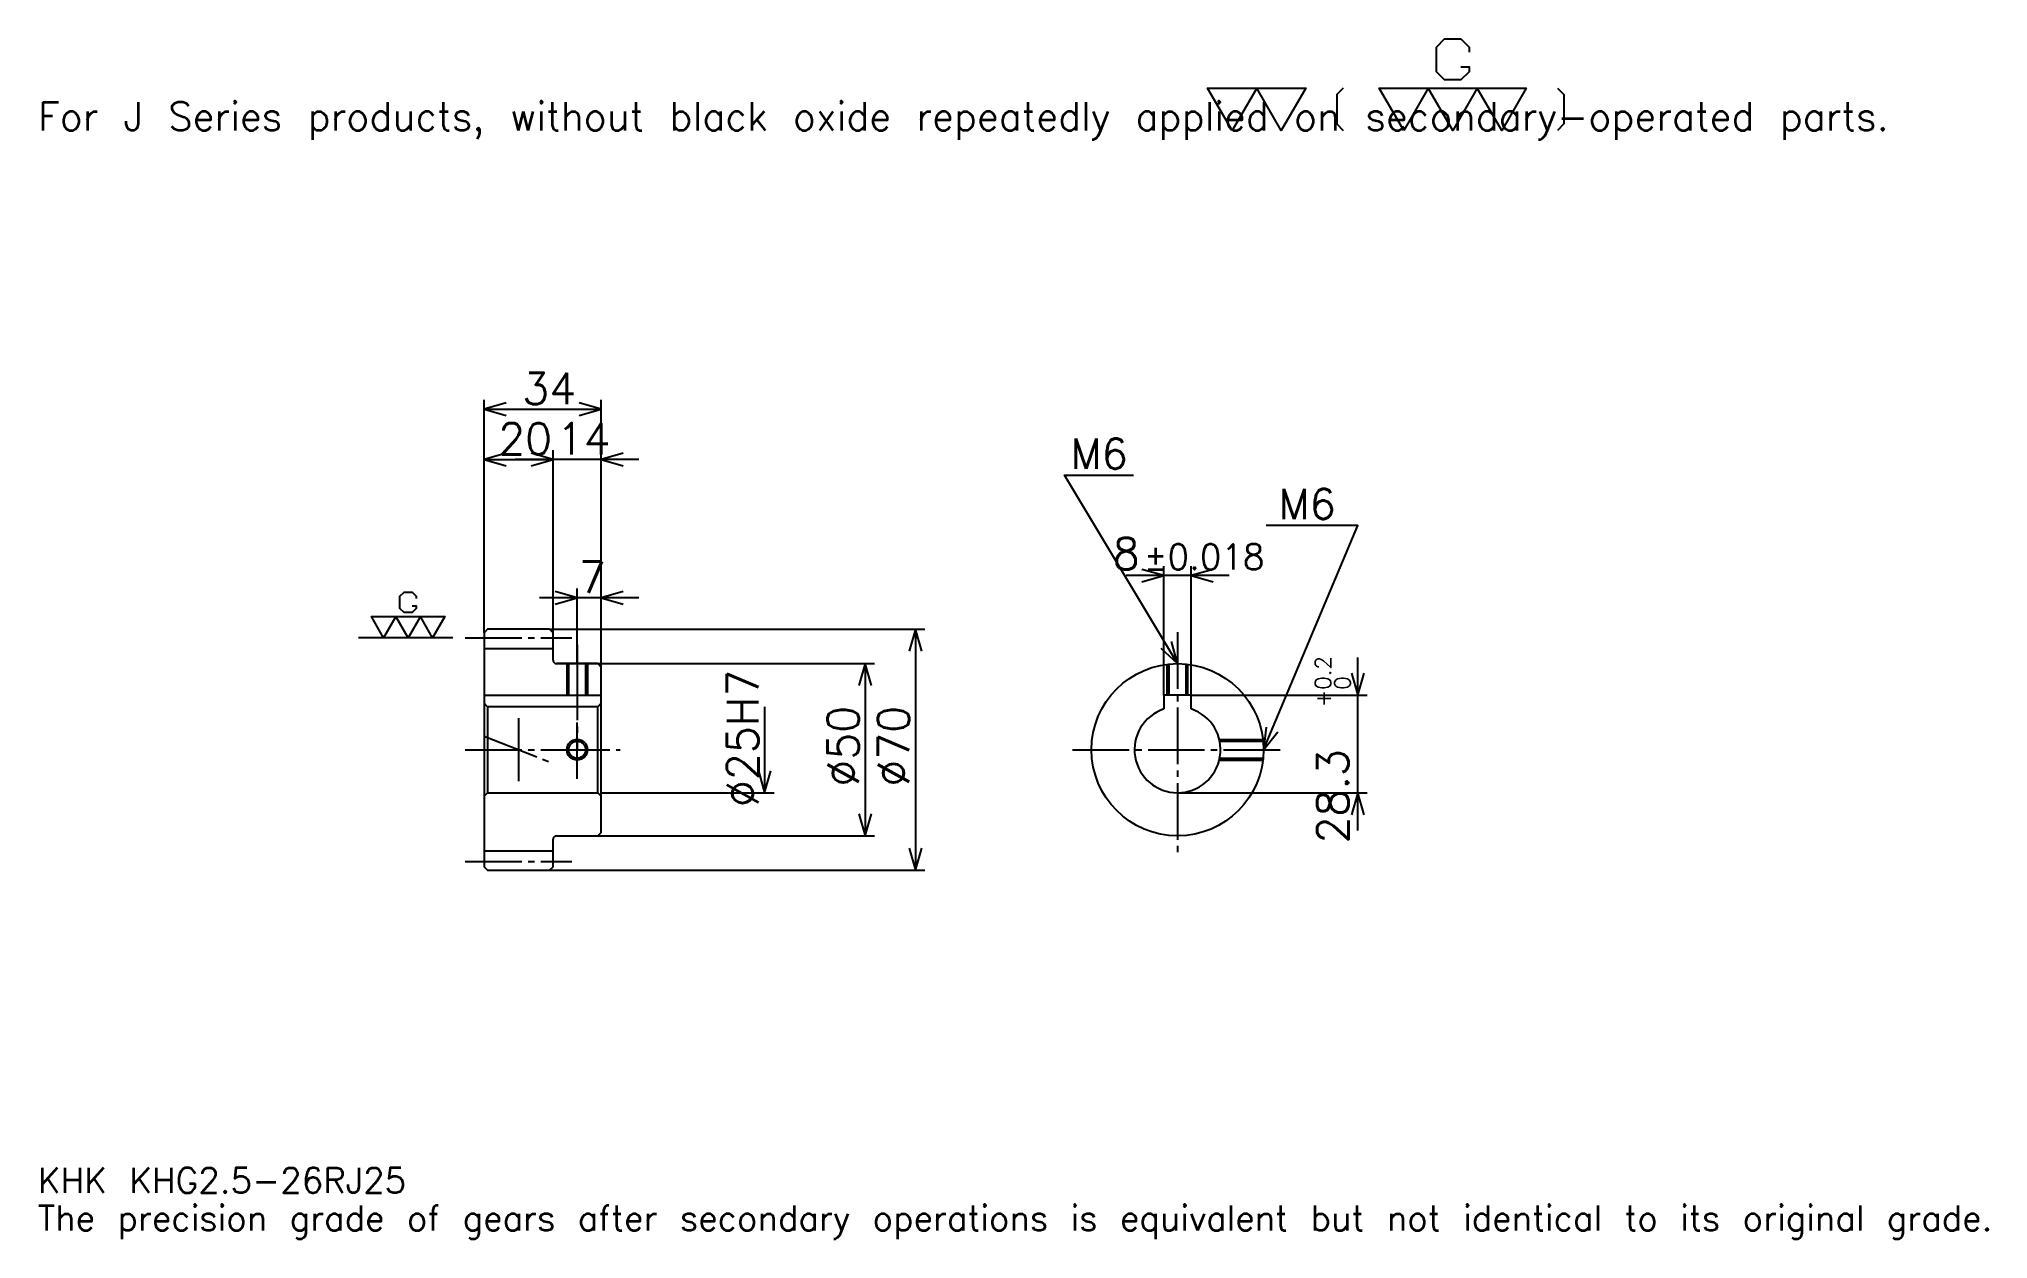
# Model space of a CAD drawing. Extents: x 19 to 585, y 7 to 355.
import ezdxf

# ---------------------------------------------------------------- set-up
doc = ezdxf.new("R2010")
doc.units = 0
doc.linetypes.add('DASHDOT', pattern=[21.913044, 16.434783, -1.826087, 1.826087, -1.826087])
doc.layers.get('0').update_dxf_attribs({"linetype": 'CONTINUOUS'})
doc.layers.add('DASHDOT', color=6, linetype='DASHDOT')
doc.styles.add('KANJI', font='TXT', dxfattribs={"bigfont": 'BIGFONT'})

msp = doc.modelspace()

# ---------------------------------------------------------------- linework, layer by layer
at = {"color": 5}
for p, q in [((147.913055, 183.82608), (147.913055, 250.478241)), ((181.913055, 183.82608), (181.913055, 250.478241)), ((147.913055, 247.73912), (181.913055, 247.73912)), ((147.913055, 233.130432), (167.913055, 233.130432)), ((192.869568, 233.130432), (156.956528, 233.130432)), ((167.913055, 183.82608), (167.913055, 235.869568)), ((364.304382, 199.391296), (334.391296, 199.391296)), ((345.347839, 164.626083), (345.347839, 202.130432)), ((353.347839, 164.626083), (353.347839, 202.130432)), ((192.869568, 192.956512), (163.956528, 192.956512)), ((174.913055, 183.82608), (174.913055, 195.695648)), ((147.913055, 182.82608), (147.913055, 183.82608)), ((166.913055, 183.82608), (181.913055, 183.82608)), ((167.913055, 182.82608), (167.913055, 183.82608)), ((174.913055, 173.82608), (174.913055, 183.82608)), ((174.913055, 173.82608), (174.913055, 183.82608)), ((181.913055, 183.82608), (275.956543, 183.82608)), ((181.913055, 172.82608), (181.913055, 183.82608)), ((273.217407, 183.82608), (273.217407, 113.82608)), ((401.739136, 125.36956), (401.739136, 175.582596)), ((168.913055, 173.82608), (181.913055, 173.82608)), ((181.913055, 173.82608), (261.347839, 173.82608)), ((258.608704, 173.82608), (258.608704, 123.82608)), ((353.347839, 164.626083), (404.478271, 164.626083)), ((229.391312, 161.32608), (229.391312, 136.32608)), ((181.913055, 136.32608), (232.130432, 136.32608)), ((349.347839, 136.32608), (404.478271, 136.32608)), ((168.913055, 123.82608), (181.913055, 123.82608)), ((181.913055, 123.82608), (261.347839, 123.82608)), ((166.913055, 113.82608), (181.913055, 113.82608)), ((181.913055, 113.82608), (275.956543, 113.82608))]:
    msp.add_line(p, q, dxfattribs=at)
at = {"color": 7}
for p, q in [((138.782623, 181.32608), (111.391312, 181.32608)), ((157.913055, 157.956512), (157.913055, 139.695648))]:
    msp.add_line(p, q, dxfattribs=at)
at = {"color": 4}
for p, q in [((147.913055, 178.20108), (167.913055, 178.20108)), ((147.913055, 164.626083), (181.913055, 164.626083)), ((148.913055, 161.32608), (148.913055, 136.32608)), ((180.913055, 161.32608), (181.913055, 162.32608)), ((180.913055, 136.32608), (181.913055, 135.32608)), ((147.913055, 119.45108), (167.913055, 119.45108))]:
    msp.add_line(p, q, dxfattribs=at)
at = {"color": 7}
for points in [[(431.686951, 347.212158), (434.060852, 347.212158), (434.060852, 345.787811), (431.686951, 343.41391), (426.939117, 343.41391), (424.565186, 345.787811), (424.565186, 352.909546), (426.939117, 355.283478), (431.686951, 355.283478), (434.060852, 352.909546), (434.060852, 351.485229)], [(365.217377, 328.695648), (358.095642, 341.040009), (386.582581, 341.040009), (379.460846, 328.695648), (372.339111, 341.040009), (365.217377, 328.695648)], [(397.502594, 341.040009), (395.603455, 339.140869), (395.603455, 330.594788), (397.502594, 328.695648)], [(415.06955, 328.695648), (407.947815, 341.040009), (450.678253, 341.040009), (443.556519, 328.695648), (436.434753, 341.040009), (429.313049, 328.695648), (422.191284, 341.040009), (415.06955, 328.695648)], [(459.699097, 341.040009), (461.598236, 339.140869), (461.598236, 330.594788), (459.699097, 328.695648)], [(127.004364, 190.584351), (128.191315, 190.584351), (128.191315, 189.872162), (127.004364, 188.685211), (124.630447, 188.685211), (123.443489, 189.872162), (123.443489, 193.433044), (124.630447, 194.619995), (127.004364, 194.619995), (128.191315, 193.433044), (128.191315, 192.720856)], [(118.695663, 181.32608), (115.134796, 187.49826), (136.500015, 187.49826), (132.939148, 181.32608), (129.378265, 187.49826), (125.817398, 181.32608), (122.256531, 187.49826), (118.695663, 181.32608)]]:
    msp.add_lwpolyline(points, dxfattribs=at)
at = {"color": 5}
for points in [[(154.304367, 249.565216), (147.913055, 247.73912), (154.304367, 245.913025)], [(175.521759, 245.913025), (181.913055, 247.73912), (175.521759, 249.565216)], [(154.304367, 234.956512), (147.913055, 233.130432), (154.304367, 231.304352)], [(161.521759, 231.304352), (167.913055, 233.130432), (161.521759, 234.956512)], [(161.521759, 231.304352), (167.913055, 233.130432), (161.521759, 234.956512)], [(188.304352, 234.956512), (181.913055, 233.130432), (188.304352, 231.304352)], [(349.347839, 173.82608), (316.478271, 228.608688), (336.565247, 228.608688)], [(374.347839, 148.82608), (401.739136, 214), (375.078247, 214)], [(338.956543, 197.565216), (345.347839, 199.391296), (338.956543, 201.217377)], [(359.739136, 201.217377), (353.347839, 199.391296), (359.739136, 197.565216)], [(168.521759, 191.130432), (174.913055, 192.956512), (168.521759, 194.782608)], [(188.304352, 194.782608), (181.913055, 192.956512), (188.304352, 191.130432)], [(275.043488, 177.434784), (273.217407, 183.82608), (271.391296, 177.434784)], [(344.493683, 178.367065), (349.347839, 173.82608), (347.625397, 180.246094)], [(260.434814, 167.434784), (258.608704, 173.82608), (256.782623, 167.434784)], [(399.913055, 171.01738), (401.739136, 164.626083), (403.565216, 171.01738)], [(375.140717, 155.425674), (374.347839, 148.82608), (378.507629, 154.010635)], [(227.565216, 142.717392), (229.391312, 136.32608), (231.217407, 142.717392)], [(403.565216, 129.934784), (401.739136, 136.32608), (399.913055, 129.934784)], [(256.782623, 130.217377), (258.608704, 123.82608), (260.434814, 130.217377)], [(271.391296, 120.217384), (273.217407, 113.82608), (275.043488, 120.217384)]]:
    msp.add_lwpolyline(points, dxfattribs=at)
at = {"color": 4}
for points in [[(167.913055, 174.82608), (167.913055, 182.82608), (166.913055, 183.82608), (148.913055, 183.82608), (147.913055, 182.82608), (147.913055, 135.32608)], [(168.913055, 123.82608), (180.913055, 123.82608), (181.913055, 124.82608), (181.913055, 172.82608), (180.913055, 173.82608), (168.913055, 173.82608)], [(171.913055, 173.82608), (171.913055, 164.626083)], [(172.453064, 173.82608), (172.453064, 164.626083)], [(177.373047, 173.82608), (177.373047, 164.626083)], [(177.913055, 173.82608), (177.913055, 164.626083)], [(346.347839, 164.626083), (346.347839, 173.645432)], [(346.887817, 164.626083), (346.887817, 173.704758)], [(351.807861, 164.626083), (351.807861, 173.704758)], [(352.347839, 164.626083), (352.347839, 173.645432)], [(353.347839, 160.668793), (353.347839, 164.626083), (345.347839, 164.626083), (345.347839, 160.668793)], [(147.913055, 135.32608), (148.913055, 136.32608), (180.913055, 136.32608), (180.913055, 161.32608), (148.913055, 161.32608), (147.913055, 162.32608)], [(361.482483, 151.82608), (374.167175, 151.82608)], [(361.603394, 151.286087), (374.226501, 151.286087)], [(361.482483, 145.82608), (374.167175, 145.82608)], [(361.603394, 146.366074), (374.226501, 146.366074)], [(147.913055, 135.32608), (147.913055, 114.82608), (148.913055, 113.82608), (166.913055, 113.82608), (167.913055, 114.82608), (167.913055, 122.82608)]]:
    msp.add_lwpolyline(points, dxfattribs=at)
for centre, radius in [((349.347839, 148.82608), 25), ((174.913055, 148.82608), 2.46)]:
    msp.add_circle(centre, radius, dxfattribs=at)
at = {"color": 7}
msp.add_circle((174.913055, 148.82608), 3, dxfattribs=at)
at = {"color": 4}
for centre, radius, start, end in [((168.913055, 174.82608), 1, 180, 270), ((349.347839, 148.82608), 12.5, 108.66292518, 71.33707482), ((168.913055, 122.82608), 1, 90, 180)]:
    msp.add_arc(centre, radius, start, end, dxfattribs=at)
at = {"layer": 'DASHDOT', "color": 7}
for p, q in [((142.434799, 181.32608), (173.391312, 181.32608)), ((349.347839, 182.956512), (349.347839, 118.347824)), ((174.913055, 173.82608), (174.913055, 148.82608)), ((142.434799, 148.82608), (187.391312, 148.82608)), ((147.913055, 152.765182), (167.913055, 144.886978)), ((318.869568, 148.82608), (379.826111, 148.82608)), ((142.434799, 116.32608), (173.391312, 116.32608))]:
    msp.add_line(p, q, dxfattribs=at)
for points in [[(174.913055, 179.304337), (174.913055, 159.147827)], [(174.913055, 140.347824), (174.913055, 157.304337)], [(166.434799, 148.82608), (183.391312, 148.82608)]]:
    msp.add_lwpolyline(points, dxfattribs=at)

# ---------------------------------------------------------------- texts
at = {"color": 7, "style": 'KANJI'}
for s, height, p in [('For J Series products, without black oxide repeatedly applied on secondary-operated parts.', 8.217391, (18.26087, 328.695648)), ('34', 9.130435, (158.978271, 249.199982)), ('20', 9.130435, (151.978271, 234.591309)), ('14', 9.130435, (168.978271, 234.591309)), ('M6', 8.765218, (318.304382, 230.434784)), ('M6', 8.765218, (378.730438, 215.82608)), ('8', 9.130435, (330.500793, 201.217377)), ('%%p0.018', 7.304348, (339.538818, 201.217377)), ('7', 9.130435, (175.445663, 194.417389)), ('KHK KHG2.5-26RJ25', 7.304348, (18.26087, 20.086956)), ('The precision grade of gears after secondary operations is equivalent but not identical to its original grade.', 7.304348, (18.26087, 9.130435))]:
    msp.add_text(s, height=height, dxfattribs=at).set_placement(p)
for s, height, p in [('%%c25H7', 9.130435, (227.565216, 132.16304)), ('0.2', 4.565217, (393.886963, 166.245117)), ('+', 4.565217, (393.886963, 161.13208)), ('0', 4.565217, (399.547852, 166.245117)), ('%%c50', 9.130435, (256.782623, 138.097824)), ('%%c70', 9.130435, (271.391296, 138.097824)), ('28.3', 9.130435, (399, 121.611938))]:
    msp.add_text(s, height=height, rotation=90, dxfattribs=at).set_placement(p)

doc.saveas('drawing.dxf')
